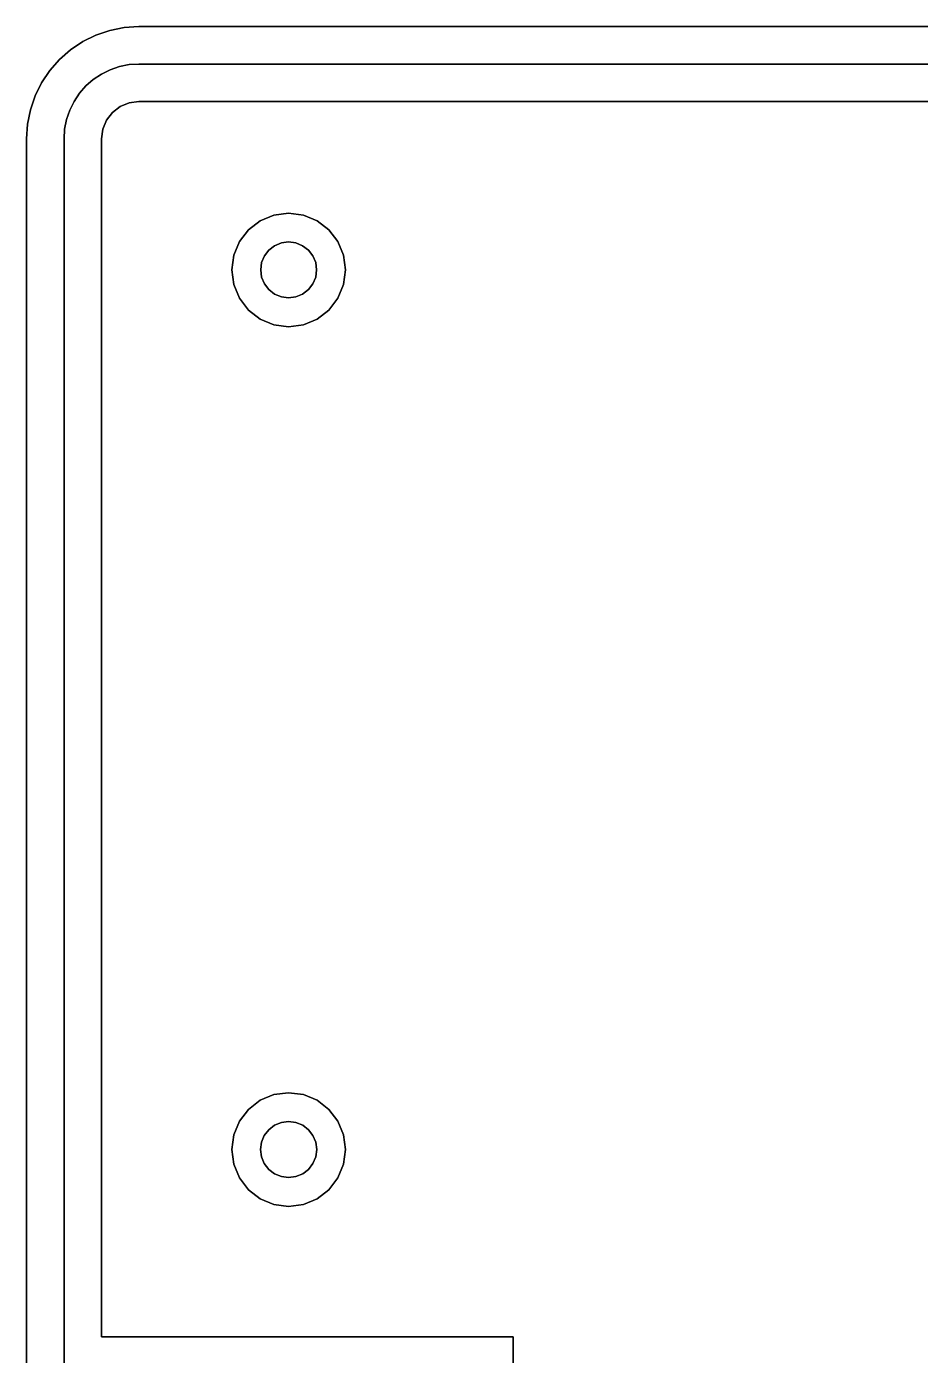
# Model space of a CAD drawing. Header units: metres. Extents: x 0 to 85, y 0 to 54.
# Drawn here: x 0 to 23.88, y 18.5 to 54 of the extents above; entities that cross this region are included whole.
import ezdxf

# ---------------------------------------------------------------- set-up
doc = ezdxf.new("R2010")
doc.units = ezdxf.units.M

msp = doc.modelspace()

# ---------------------------------------------------------------- linework, layer by layer
at = {"layer": 'Group#1'}
for points, invisible_edges in [([(2.224, 53.898, 8.5), (2.235, 52.848, 8.5), (2.608, 53.974, 8.5)], 3), ([(2.224, 53.898, 8.5), (2.608, 53.974), (2.224, 53.898)], 1), ([(2.608, 53.974), (2.224, 53.898, 8.5), (2.608, 53.974, 8.5)], 1), ([(2.224, 0.102), (2.224, 53.898), (2.608, 53.974)], 13), ([(2.224, 0.102), (2.608, 53.974), (2.608, 0.026)], 3), ([(2.608, 53.974, 8.5), (2.235, 52.848, 8.5), (2.482, 52.932, 8.5)], 13), ([(2.608, 53.974, 8.5), (2.482, 52.932, 8.5), (2.739, 52.983, 8.5)], 13), ([(2.608, 53.974, 8.5), (2.739, 52.983, 8.5), (3, 54, 8.5)], 3), ([(2.608, 53.974, 8.5), (3, 54), (2.608, 53.974)], 1), ([(3, 54), (2.608, 53.974, 8.5), (3, 54, 8.5)], 1), ([(2.608, 0.026), (2.608, 53.974), (3, 54)], 13), ([(2.608, 0.026), (3, 54), (3, 0)], 3), ([(3, 54, 8.5), (2.739, 52.983, 8.5), (3, 53, 8.5)], 13), ([(3, 54, 8.5), (3, 53, 8.5), (82, 53, 8.5)], 13), ([(3, 54, 8.5), (82, 53, 8.5), (82, 54, 8.5)], 3), ([(3, 54, 8.5), (82, 54), (3, 54)], 1), ([(82, 54), (3, 54, 8.5), (82, 54, 8.5)], 1), ([(3, 0), (3, 54), (82, 54)], 13), ([(3, 0), (82, 54), (82, 0)], 3), ([(1.5, 53.598, 8.5), (1.586, 52.414, 8.5), (1.852, 53.772, 8.5)], 3), ([(1.5, 0.402), (1.5, 53.598), (1.852, 53.772)], 13), ([(1.5, 0.402), (1.852, 53.772), (1.852, 0.228)], 3), ([(1.5, 53.598, 8.5), (1.852, 53.772), (1.5, 53.598)], 1), ([(1.852, 53.772), (1.5, 53.598, 8.5), (1.852, 53.772, 8.5)], 1), ([(1.852, 53.772, 8.5), (1.586, 52.414, 8.5), (1.782, 52.587, 8.5)], 13), ([(1.852, 53.772, 8.5), (1.782, 52.587, 8.5), (2, 52.732, 8.5)], 13), ([(1.852, 53.772, 8.5), (2, 52.732, 8.5), (2.224, 53.898, 8.5)], 3), ([(1.852, 53.772, 8.5), (2.224, 53.898), (1.852, 53.772)], 1), ([(2.224, 53.898), (1.852, 53.772, 8.5), (2.224, 53.898, 8.5)], 1), ([(1.852, 0.228), (1.852, 53.772), (2.224, 53.898)], 13), ([(1.852, 0.228), (2.224, 53.898), (2.224, 0.102)], 3), ([(2.224, 53.898, 8.5), (2, 52.732, 8.5), (2.235, 52.848, 8.5)], 13), ([(0.879, 53.121, 8.5), (1.017, 51.261, 8.5), (1.174, 53.38, 8.5)], 3), ([(0.879, 53.121, 8.5), (1.174, 53.38), (0.879, 53.121)], 1), ([(1.174, 53.38), (0.879, 53.121, 8.5), (1.174, 53.38, 8.5)], 1), ([(1.174, 0.62), (0.879, 53.121), (1.174, 53.38)], 13), ([(1.174, 53.38, 8.5), (1.017, 51.261, 8.5), (1.068, 51.518, 8.5)], 13), ([(1.174, 53.38, 8.5), (1.068, 51.518, 8.5), (1.152, 51.765, 8.5)], 13), ([(1.174, 53.38, 8.5), (1.152, 51.765, 8.5), (1.268, 52, 8.5)], 13), ([(1.174, 53.38, 8.5), (1.268, 52, 8.5), (1.5, 53.598, 8.5)], 3), ([(1.174, 0.62), (1.174, 53.38), (1.5, 53.598)], 13), ([(1.174, 0.62), (1.5, 53.598), (1.5, 0.402)], 3), ([(1.174, 53.38, 8.5), (1.5, 53.598), (1.174, 53.38)], 1), ([(1.5, 53.598), (1.174, 53.38, 8.5), (1.5, 53.598, 8.5)], 1), ([(1.5, 53.598, 8.5), (1.268, 52, 8.5), (1.413, 52.218, 8.5)], 13), ([(1.5, 53.598, 8.5), (1.413, 52.218, 8.5), (1.586, 52.414, 8.5)], 13), ([(0.62, 52.826, 8.5), (0.879, 0.879, 8.5), (0.879, 53.121, 8.5)], 3), ([(0.879, 53.121, 8.5), (0.62, 52.826), (0.62, 52.826, 8.5)], 1), ([(0.62, 52.826), (0.879, 53.121, 8.5), (0.879, 53.121)], 1), ([(0.62, 1.174), (0.62, 52.826), (0.879, 53.121)], 13), ([(0.62, 1.174), (0.879, 53.121), (0.879, 0.879)], 3), ([(0.879, 53.121, 8.5), (0.879, 0.879, 8.5), (1, 3, 8.5)], 15), ([(1.017, 51.261, 8.5), (0.879, 53.121, 8.5), (1, 51, 8.5)], 3), ([(1, 51, 8.5), (0.879, 53.121, 8.5), (1, 3, 8.5)], 3), ([(0.879, 0.879), (0.879, 53.121), (1.174, 0.62)], 3), ([(2.482, 52.932, 8.5), (2.235, 52.848, 5), (2.482, 52.932, 5)], 1), ([(2.235, 52.848, 5), (2.482, 52.932, 8.5), (2.235, 52.848, 8.5)], 1), ([(2.235, 52.848, 5), (2.293, 51.707, 5), (2.482, 52.932, 5)], 3), ([(2.482, 52.932, 5), (2.293, 51.707, 5), (2.5, 51.866, 5)], 13), ([(2.739, 52.983, 8.5), (2.482, 52.932, 5), (2.739, 52.983, 5)], 1), ([(2.482, 52.932, 5), (2.739, 52.983, 8.5), (2.482, 52.932, 8.5)], 1), ([(2.482, 52.932, 5), (2.5, 51.866, 5), (2.739, 52.983, 5)], 3), ([(2.739, 52.983, 5), (2.5, 51.866, 5), (2.741, 51.966, 5)], 13), ([(3, 53, 8.5), (2.739, 52.983, 5), (3, 53, 5)], 1), ([(2.739, 52.983, 5), (3, 53, 8.5), (2.739, 52.983, 8.5)], 1), ([(2.739, 52.983, 5), (2.741, 51.966, 5), (3, 53, 5)], 3), ([(3, 53, 5), (2.741, 51.966, 5), (3, 52, 5)], 13), ([(82, 53, 8.5), (3, 53, 5), (82, 53, 5)], 1), ([(3, 53, 5), (82, 53, 8.5), (3, 53, 8.5)], 1), ([(3, 53, 5), (3, 52, 5), (45.24, 52, 5)], 13), ([(3, 53, 5), (45.24, 52, 5), (82, 53, 5)], 3), ([(0.402, 52.5, 8.5), (0.62, 1.174, 8.5), (0.62, 52.826, 8.5)], 3), ([(0.62, 52.826, 8.5), (0.402, 52.5), (0.402, 52.5, 8.5)], 1), ([(0.402, 52.5), (0.62, 52.826, 8.5), (0.62, 52.826)], 1), ([(0.402, 1.5), (0.402, 52.5), (0.62, 52.826)], 13), ([(0.402, 1.5), (0.62, 52.826), (0.62, 1.174)], 3), ([(0.62, 52.826, 8.5), (0.62, 1.174, 8.5), (0.879, 0.879, 8.5)], 13), ([(1.782, 52.587, 8.5), (1.586, 52.414, 5), (1.782, 52.587, 5)], 1), ([(1.586, 52.414, 5), (1.782, 52.587, 8.5), (1.586, 52.414, 8.5)], 1), ([(1.586, 52.414, 5), (1.782, 1.413, 5), (1.782, 52.587, 5)], 3), ([(2, 52.732, 8.5), (1.782, 52.587, 5), (2, 52.732, 5)], 1), ([(1.782, 52.587, 5), (2, 52.732, 8.5), (1.782, 52.587, 8.5)], 1), ([(2, 51, 5), (2, 52.732, 5), (1.782, 52.587, 5)], 13), ([(1.782, 52.587, 5), (1.782, 1.413, 5), (2, 1.268, 5)], 13), ([(1.782, 52.587, 5), (2, 1.268, 5), (2, 51, 5)], 15), ([(2.235, 52.848, 8.5), (2, 52.732, 5), (2.235, 52.848, 5)], 1), ([(2, 52.732, 5), (2.235, 52.848, 8.5), (2, 52.732, 8.5)], 1), ([(2, 52.732, 5), (2.034, 51.259, 5), (2.235, 52.848, 5)], 3), ([(2, 52.732, 5), (2, 51, 5), (2.034, 51.259, 5)], 13), ([(2.235, 52.848, 5), (2.034, 51.259, 5), (2.134, 51.5, 5)], 13), ([(2.235, 52.848, 5), (2.134, 51.5, 5), (2.293, 51.707, 5)], 13), ([(0.228, 52.148, 8.5), (0.402, 1.5, 8.5), (0.402, 52.5, 8.5)], 3), ([(0.228, 1.852), (0.228, 52.148), (0.402, 52.5)], 13), ([(0.228, 1.852), (0.402, 52.5), (0.402, 1.5)], 3), ([(0.402, 52.5, 8.5), (0.228, 52.148), (0.228, 52.148, 8.5)], 1), ([(0.228, 52.148), (0.402, 52.5, 8.5), (0.402, 52.5)], 1), ([(0.402, 52.5, 8.5), (0.402, 1.5, 8.5), (0.62, 1.174, 8.5)], 13), ([(1.413, 52.218, 5), (1.268, 52, 8.5), (1.268, 52, 5)], 1), ([(1.268, 52, 8.5), (1.413, 52.218, 5), (1.413, 52.218, 8.5)], 1), ([(1.268, 52, 5), (1.413, 1.782, 5), (1.413, 52.218, 5)], 3), ([(1.586, 52.414, 5), (1.413, 52.218, 8.5), (1.413, 52.218, 5)], 1), ([(1.413, 52.218, 8.5), (1.586, 52.414, 5), (1.586, 52.414, 8.5)], 1), ([(1.413, 52.218, 5), (1.586, 1.586, 5), (1.586, 52.414, 5)], 3), ([(1.413, 52.218, 5), (1.413, 1.782, 5), (1.586, 1.586, 5)], 13), ([(1.586, 52.414, 5), (1.586, 1.586, 5), (1.782, 1.413, 5)], 13), ([(0.102, 51.776, 8.5), (0.228, 1.852, 8.5), (0.228, 52.148, 8.5)], 3), ([(0.228, 52.148, 8.5), (0.102, 51.776), (0.102, 51.776, 8.5)], 1), ([(0.102, 51.776), (0.228, 52.148, 8.5), (0.228, 52.148)], 1), ([(0.102, 2.224), (0.102, 51.776), (0.228, 52.148)], 13), ([(0.102, 2.224), (0.228, 52.148), (0.228, 1.852)], 3), ([(0.228, 52.148, 8.5), (0.228, 1.852, 8.5), (0.402, 1.5, 8.5)], 13), ([(1.268, 52, 5), (1.152, 51.765, 8.5), (1.152, 51.765, 5)], 1), ([(1.152, 51.765, 8.5), (1.268, 52, 5), (1.268, 52, 8.5)], 1), ([(1.152, 51.765, 5), (1.268, 2, 5), (1.268, 52, 5)], 3), ([(1.268, 52, 5), (1.268, 2, 5), (1.413, 1.782, 5)], 13), ([(2.293, 51.707, 1), (5.481, 24, 1), (2.5, 51.866, 1)], 3), ([(2.5, 51.866, 5), (2.293, 51.707, 1), (2.5, 51.866, 1)], 1), ([(2.293, 51.707, 1), (2.5, 51.866, 5), (2.293, 51.707, 5)], 1), ([(2.5, 51.866, 1), (5.481, 24, 1), (2.741, 51.966, 1)], 3), ([(2.741, 51.966, 5), (2.5, 51.866, 1), (2.741, 51.966, 1)], 1), ([(2.5, 51.866, 1), (2.741, 51.966, 5), (2.5, 51.866, 5)], 1), ([(2.741, 51.966, 1), (5.481, 24, 1), (3, 52, 1)], 3), ([(3, 52, 5), (2.741, 51.966, 1), (3, 52, 1)], 1), ([(2.741, 51.966, 1), (3, 52, 5), (2.741, 51.966, 5)], 1), ([(3, 52, 1), (7, 49.017, 1), (45.24, 52, 1)], 3), ([(7, 49.017, 1), (3, 52, 1), (6.607, 48.965, 1)], 3), ([(6.607, 48.965, 1), (3, 52, 1), (6.241, 48.814, 1)], 3), ([(6.241, 48.814, 1), (3, 52, 1), (5.927, 48.573, 1)], 3), ([(5.927, 48.573, 1), (3, 52, 1), (5.686, 48.258, 1)], 3), ([(5.686, 48.258, 1), (3, 52, 1), (5.535, 47.893, 1)], 3), ([(5.535, 47.893, 1), (3, 52, 1), (5.483, 47.5, 1)], 3), ([(5.483, 47.5, 1), (3, 52, 1), (5.481, 24, 1)], 15), ([(45.24, 52, 5), (3, 52, 1), (45.24, 52, 1)], 1), ([(3, 52, 1), (45.24, 52, 5), (3, 52, 5)], 1), ([(45.24, 52, 1), (7, 49.017, 1), (7.393, 48.965, 1)], 13), ([(45.24, 52, 1), (7.393, 48.965, 1), (7.758, 48.814, 1)], 13), ([(45.24, 52, 1), (7.758, 48.814, 1), (8.073, 48.573, 1)], 13), ([(45.24, 52, 1), (8.073, 48.573, 1), (8.314, 48.258, 1)], 13), ([(45.24, 52, 1), (8.314, 48.258, 1), (8.465, 47.893, 1)], 13), ([(45.24, 52, 1), (8.465, 47.893, 1), (8.517, 47.5, 1)], 13), ([(45.24, 52, 1), (8.517, 47.5, 1), (30.112, 48.949, 1)], 15), ([(0.026, 51.392, 8.5), (0.102, 2.224, 8.5), (0.102, 51.776, 8.5)], 3), ([(0.102, 51.776, 8.5), (0.026, 51.392), (0.026, 51.392, 8.5)], 1), ([(0.026, 51.392), (0.102, 51.776, 8.5), (0.102, 51.776)], 1), ([(0.026, 2.608), (0.026, 51.392), (0.102, 51.776)], 13), ([(0.026, 2.608), (0.102, 51.776), (0.102, 2.224)], 3), ([(0.102, 51.776, 8.5), (0.102, 2.224, 8.5), (0.228, 1.852, 8.5)], 13), ([(1.068, 51.518, 5), (1.017, 51.261, 8.5), (1.017, 51.261, 5)], 1), ([(1.017, 51.261, 8.5), (1.068, 51.518, 5), (1.068, 51.518, 8.5)], 1), ([(1.017, 51.261, 5), (1.068, 2.482, 5), (1.068, 51.518, 5)], 3), ([(1.152, 51.765, 5), (1.068, 51.518, 8.5), (1.068, 51.518, 5)], 1), ([(1.068, 51.518, 8.5), (1.152, 51.765, 5), (1.152, 51.765, 8.5)], 1), ([(1.068, 51.518, 5), (1.152, 2.235, 5), (1.152, 51.765, 5)], 3), ([(1.068, 51.518, 5), (1.068, 2.482, 5), (1.152, 2.235, 5)], 13), ([(1.152, 51.765, 5), (1.152, 2.235, 5), (1.268, 2, 5)], 13), ([(2.034, 51.259, 1), (5.481, 24, 1), (2.134, 51.5, 1)], 3), ([(2.134, 51.5, 1), (2.034, 51.259, 5), (2.034, 51.259, 1)], 1), ([(2.034, 51.259, 5), (2.134, 51.5, 1), (2.134, 51.5, 5)], 1), ([(2.134, 51.5, 1), (5.481, 24, 1), (2.293, 51.707, 1)], 3), ([(2.293, 51.707, 1), (2.134, 51.5, 5), (2.134, 51.5, 1)], 1), ([(2.134, 51.5, 5), (2.293, 51.707, 1), (2.293, 51.707, 5)], 1), ([(0, 51, 8.5), (0.026, 2.608, 8.5), (0.026, 51.392, 8.5)], 3), ([(0.026, 51.392), (0, 3), (0, 51)], 1), ([(0, 3), (0.026, 51.392), (0.026, 2.608)], 3), ([(0.026, 51.392, 8.5), (0, 51), (0, 51, 8.5)], 1), ([(0, 51), (0.026, 51.392, 8.5), (0.026, 51.392)], 1), ([(0.026, 51.392, 8.5), (0.026, 2.608, 8.5), (0.102, 2.224, 8.5)], 13), ([(1.017, 51.261, 5), (1, 51, 8.5), (1, 51, 5)], 1), ([(1, 51, 8.5), (1.017, 51.261, 5), (1.017, 51.261, 8.5)], 1), ([(1, 51, 5), (1.017, 2.739, 5), (1.017, 51.261, 5)], 3), ([(1.017, 51.261, 5), (1.017, 2.739, 5), (1.068, 2.482, 5)], 13), ([(2, 19, 1), (2.034, 51.259, 1), (2, 51, 1)], 1), ([(2.034, 51.259, 1), (2, 19, 1), (5.481, 24, 1)], 15), ([(2.034, 51.259, 1), (2, 51, 5), (2, 51, 1)], 1), ([(2, 51, 5), (2.034, 51.259, 1), (2.034, 51.259, 5)], 1), ([(0.026, 2.608, 8.5), (0, 51, 8.5), (0, 3, 8.5)], 1), ([(0, 51, 8.5), (0, 3), (0, 3, 8.5)], 1), ([(0, 3), (0, 51, 8.5), (0, 51)], 1), ([(1, 51, 5), (1, 3, 8.5), (1, 3, 5)], 1), ([(1, 3, 8.5), (1, 51, 5), (1, 51, 8.5)], 1), ([(1.017, 2.739, 5), (1, 51, 5), (1, 3, 5)], 1), ([(2, 51, 1), (2, 19, 5), (2, 19, 1)], 1), ([(2, 19, 5), (2, 51, 1), (2, 51, 5)], 1), ([(2, 51, 5), (2, 1.268, 5), (2, 18, 5)], 15), ([(2, 51, 5), (2, 18, 5), (2, 19, 5)], 3), ([(6.607, 48.965, 3.5), (6.626, 48.147, 3.5), (7, 49.017, 3.5)], 3), ([(6.607, 48.965, 3.5), (7, 49.017, 1), (6.607, 48.965, 1)], 1), ([(7, 49.017, 1), (6.607, 48.965, 3.5), (7, 49.017, 3.5)], 1), ([(7, 49.017, 3.5), (6.626, 48.147, 3.5), (6.807, 48.222, 3.5)], 13), ([(7, 49.017, 3.5), (6.807, 48.222, 3.5), (7, 48.247, 3.5)], 13), ([(7, 49.017, 3.5), (7, 48.247, 3.5), (7.193, 48.222, 3.5)], 13), ([(7, 49.017, 3.5), (7.193, 48.222, 3.5), (7.393, 48.965, 3.5)], 3), ([(7, 49.017, 3.5), (7.393, 48.965, 1), (7, 49.017, 1)], 1), ([(7.393, 48.965, 1), (7, 49.017, 3.5), (7.393, 48.965, 3.5)], 1), ([(5.927, 48.573, 3.5), (5.927, 46.427, 3.5), (6.241, 48.814, 3.5)], 3), ([(6.241, 48.814, 3.5), (5.927, 46.427, 3.5), (6.241, 46.186, 3.5)], 13), ([(5.927, 48.573, 3.5), (6.241, 48.814, 1), (5.927, 48.573, 1)], 1), ([(6.241, 48.814, 1), (5.927, 48.573, 3.5), (6.241, 48.814, 3.5)], 1), ([(6.241, 48.814, 3.5), (6.278, 47.693, 3.5), (6.607, 48.965, 3.5)], 3), ([(6.241, 48.814, 3.5), (6.607, 48.965, 1), (6.241, 48.814, 1)], 1), ([(6.607, 48.965, 1), (6.241, 48.814, 3.5), (6.607, 48.965, 3.5)], 1), ([(6.241, 48.814, 3.5), (6.241, 46.186, 3.5), (6.253, 47.5, 3.5)], 15), ([(6.241, 48.814, 3.5), (6.253, 47.5, 3.5), (6.278, 47.693, 3.5)], 13), ([(6.607, 48.965, 3.5), (6.278, 47.693, 3.5), (6.353, 47.873, 3.5)], 13), ([(6.607, 48.965, 3.5), (6.353, 47.873, 3.5), (6.472, 48.028, 3.5)], 13), ([(6.607, 48.965, 3.5), (6.472, 48.028, 3.5), (6.626, 48.147, 3.5)], 13), ([(7.393, 48.965, 3.5), (7.193, 48.222, 3.5), (7.373, 48.147, 3.5)], 13), ([(7.393, 48.965, 3.5), (7.373, 48.147, 3.5), (7.528, 48.028, 3.5)], 13), ([(7.393, 48.965, 3.5), (7.528, 48.028, 3.5), (7.758, 48.814, 3.5)], 3), ([(7.393, 48.965, 3.5), (7.758, 48.814, 1), (7.393, 48.965, 1)], 1), ([(7.758, 48.814, 1), (7.393, 48.965, 3.5), (7.758, 48.814, 3.5)], 1), ([(7.758, 48.814, 3.5), (7.528, 48.028, 3.5), (7.647, 47.873, 3.5)], 13), ([(7.758, 48.814, 3.5), (7.647, 47.873, 3.5), (7.722, 47.693, 3.5)], 13), ([(7.758, 48.814, 3.5), (7.722, 47.693, 3.5), (7.747, 47.5, 3.5)], 13), ([(7.747, 47.5, 3.5), (7.758, 46.186, 3.5), (7.758, 48.814, 3.5)], 15), ([(7.758, 48.814, 3.5), (7.758, 46.186, 3.5), (8.073, 48.573, 3.5)], 3), ([(7.758, 48.814, 3.5), (8.073, 48.573, 1), (7.758, 48.814, 1)], 1), ([(8.073, 48.573, 1), (7.758, 48.814, 3.5), (8.073, 48.573, 3.5)], 1), ([(30.112, 48.949, 1), (8.517, 47.5, 1), (29.75, 48.799, 1)], 3), ([(29.75, 48.799, 1), (8.517, 47.5, 1), (29.439, 48.561, 1)], 3), ([(5.686, 48.258, 3.5), (5.927, 46.427, 3.5), (5.927, 48.573, 3.5)], 3), ([(5.927, 48.573, 3.5), (5.686, 48.258, 1), (5.686, 48.258, 3.5)], 1), ([(5.686, 48.258, 1), (5.927, 48.573, 3.5), (5.927, 48.573, 1)], 1), ([(8.073, 48.573, 3.5), (7.758, 46.186, 3.5), (8.073, 46.427, 3.5)], 13), ([(8.073, 48.573, 3.5), (8.073, 46.427, 3.5), (8.314, 46.741, 3.5)], 13), ([(8.073, 48.573, 3.5), (8.314, 46.741, 3.5), (8.314, 48.258, 3.5)], 3), ([(8.073, 48.573, 1), (8.314, 48.258, 3.5), (8.314, 48.258, 1)], 1), ([(8.314, 48.258, 3.5), (8.073, 48.573, 1), (8.073, 48.573, 3.5)], 1), ([(29.439, 48.561, 1), (8.517, 47.5, 1), (8.519, 24, 1)], 15), ([(29.439, 48.561, 1), (8.519, 24, 1), (29.201, 48.25, 1)], 3), ([(5.535, 47.893, 3.5), (5.686, 46.741, 3.5), (5.686, 48.258, 3.5)], 3), ([(5.686, 48.258, 3.5), (5.535, 47.893, 1), (5.535, 47.893, 3.5)], 1), ([(5.535, 47.893, 1), (5.686, 48.258, 3.5), (5.686, 48.258, 1)], 1), ([(5.686, 48.258, 3.5), (5.686, 46.741, 3.5), (5.927, 46.427, 3.5)], 13), ([(6.353, 47.873, 7), (6.472, 46.972, 7), (6.472, 48.028, 7)], 3), ([(6.472, 48.028, 7), (6.353, 47.873, 3.5), (6.353, 47.873, 7)], 1), ([(6.353, 47.873, 3.5), (6.472, 48.028, 7), (6.472, 48.028, 3.5)], 1), ([(6.472, 48.028, 7), (6.626, 46.853, 7), (6.626, 48.147, 7)], 3), ([(6.472, 48.028, 7), (6.626, 48.147, 3.5), (6.472, 48.028, 3.5)], 1), ([(6.626, 48.147, 3.5), (6.472, 48.028, 7), (6.626, 48.147, 7)], 1), ([(6.472, 48.028, 7), (6.472, 46.972, 7), (6.626, 46.853, 7)], 13), ([(6.626, 48.147, 7), (6.807, 46.778, 7), (6.807, 48.222, 7)], 3), ([(6.626, 48.147, 7), (6.807, 48.222, 3.5), (6.626, 48.147, 3.5)], 1), ([(6.807, 48.222, 3.5), (6.626, 48.147, 7), (6.807, 48.222, 7)], 1), ([(6.626, 48.147, 7), (6.626, 46.853, 7), (6.807, 46.778, 7)], 13), ([(6.807, 48.222, 7), (7, 46.753, 7), (7, 48.247, 7)], 3), ([(6.807, 48.222, 7), (7, 48.247, 3.5), (6.807, 48.222, 3.5)], 1), ([(7, 48.247, 3.5), (6.807, 48.222, 7), (7, 48.247, 7)], 1), ([(6.807, 48.222, 7), (6.807, 46.778, 7), (7, 46.753, 7)], 13), ([(7, 48.247, 7), (7, 46.753, 7), (7.193, 46.778, 7)], 13), ([(7, 48.247, 7), (7.193, 46.778, 7), (7.193, 48.222, 7)], 3), ([(7, 48.247, 7), (7.193, 48.222, 3.5), (7, 48.247, 3.5)], 1), ([(7.193, 48.222, 3.5), (7, 48.247, 7), (7.193, 48.222, 7)], 1), ([(7.193, 48.222, 7), (7.193, 46.778, 7), (7.373, 46.853, 7)], 13), ([(7.193, 48.222, 7), (7.373, 46.853, 7), (7.373, 48.147, 7)], 3), ([(7.193, 48.222, 7), (7.373, 48.147, 3.5), (7.193, 48.222, 3.5)], 1), ([(7.373, 48.147, 3.5), (7.193, 48.222, 7), (7.373, 48.147, 7)], 1), ([(7.373, 48.147, 7), (7.373, 46.853, 7), (7.528, 46.972, 7)], 13), ([(7.373, 48.147, 7), (7.528, 46.972, 7), (7.528, 48.028, 7)], 3), ([(7.373, 48.147, 7), (7.528, 48.028, 3.5), (7.373, 48.147, 3.5)], 1), ([(7.528, 48.028, 3.5), (7.373, 48.147, 7), (7.528, 48.028, 7)], 1), ([(7.528, 48.028, 7), (7.528, 46.972, 7), (7.647, 47.126, 7)], 13), ([(7.528, 48.028, 7), (7.647, 47.126, 7), (7.647, 47.873, 7)], 3), ([(7.528, 48.028, 3.5), (7.647, 47.873, 7), (7.647, 47.873, 3.5)], 1), ([(7.647, 47.873, 7), (7.528, 48.028, 3.5), (7.528, 48.028, 7)], 1), ([(8.314, 48.258, 3.5), (8.314, 46.741, 3.5), (8.465, 47.107, 3.5)], 13), ([(8.314, 48.258, 3.5), (8.465, 47.107, 3.5), (8.465, 47.893, 3.5)], 3), ([(8.314, 48.258, 1), (8.465, 47.893, 3.5), (8.465, 47.893, 1)], 1), ([(8.465, 47.893, 3.5), (8.314, 48.258, 1), (8.314, 48.258, 3.5)], 1), ([(29.201, 48.25, 1), (8.519, 24, 1), (13, 19, 1)], 15), ([(29.201, 48.25, 1), (13, 19, 1), (29.051, 47.888, 1)], 3), ([(5.535, 47.107, 3.5), (5.535, 47.893, 3.5), (5.483, 47.5, 3.5)], 1), ([(5.535, 47.893, 3.5), (5.483, 47.5, 1), (5.483, 47.5, 3.5)], 1), ([(5.483, 47.5, 1), (5.535, 47.893, 3.5), (5.535, 47.893, 1)], 1), ([(5.535, 47.893, 3.5), (5.535, 47.107, 3.5), (5.686, 46.741, 3.5)], 13), ([(6.278, 47.307, 7), (6.278, 47.693, 7), (6.253, 47.5, 7)], 1), ([(6.278, 47.693, 7), (6.253, 47.5, 3.5), (6.253, 47.5, 7)], 1), ([(6.253, 47.5, 3.5), (6.278, 47.693, 7), (6.278, 47.693, 3.5)], 1), ([(6.278, 47.693, 7), (6.353, 47.126, 7), (6.353, 47.873, 7)], 3), ([(6.353, 47.873, 7), (6.278, 47.693, 3.5), (6.278, 47.693, 7)], 1), ([(6.278, 47.693, 3.5), (6.353, 47.873, 7), (6.353, 47.873, 3.5)], 1), ([(6.278, 47.693, 7), (6.278, 47.307, 7), (6.353, 47.126, 7)], 13), ([(6.353, 47.873, 7), (6.353, 47.126, 7), (6.472, 46.972, 7)], 13), ([(7.647, 47.873, 7), (7.647, 47.126, 7), (7.722, 47.307, 7)], 13), ([(7.647, 47.873, 7), (7.722, 47.307, 7), (7.722, 47.693, 7)], 3), ([(7.647, 47.873, 3.5), (7.722, 47.693, 7), (7.722, 47.693, 3.5)], 1), ([(7.722, 47.693, 7), (7.647, 47.873, 3.5), (7.647, 47.873, 7)], 1), ([(7.722, 47.693, 7), (7.722, 47.307, 7), (7.747, 47.5, 7)], 1), ([(7.722, 47.693, 3.5), (7.747, 47.5, 7), (7.747, 47.5, 3.5)], 1), ([(7.747, 47.5, 7), (7.722, 47.693, 3.5), (7.722, 47.693, 7)], 1), ([(8.465, 47.893, 3.5), (8.465, 47.107, 3.5), (8.517, 47.5, 3.5)], 1), ([(8.465, 47.893, 1), (8.517, 47.5, 3.5), (8.517, 47.5, 1)], 1), ([(8.517, 47.5, 3.5), (8.465, 47.893, 1), (8.465, 47.893, 3.5)], 1), ([(29.051, 47.888, 1), (13, 19, 1), (24.5, 19, 1)], 15), ([(5.533, 24.393, 1), (5.483, 47.5, 1), (5.481, 24, 1)], 3), ([(5.483, 47.5, 3.5), (5.535, 47.107, 1), (5.535, 47.107, 3.5)], 1), ([(5.535, 47.107, 1), (5.483, 47.5, 3.5), (5.483, 47.5, 1)], 1), ([(5.483, 47.5, 1), (5.533, 24.393, 1), (5.535, 47.107, 1)], 3), ([(6.241, 46.186, 3.5), (6.278, 47.307, 3.5), (6.253, 47.5, 3.5)], 13), ([(6.278, 47.307, 3.5), (6.241, 46.186, 3.5), (6.607, 46.035, 3.5)], 13), ([(6.253, 47.5, 7), (6.278, 47.307, 3.5), (6.278, 47.307, 7)], 1), ([(6.278, 47.307, 3.5), (6.253, 47.5, 7), (6.253, 47.5, 3.5)], 1), ([(6.278, 47.307, 3.5), (6.607, 46.035, 3.5), (6.353, 47.126, 3.5)], 3), ([(6.278, 47.307, 7), (6.353, 47.126, 3.5), (6.353, 47.126, 7)], 1), ([(6.353, 47.126, 3.5), (6.278, 47.307, 7), (6.278, 47.307, 3.5)], 1), ([(7.647, 47.126, 3.5), (7.758, 46.186, 3.5), (7.722, 47.307, 3.5)], 3), ([(7.722, 47.307, 3.5), (7.647, 47.126, 7), (7.647, 47.126, 3.5)], 1), ([(7.647, 47.126, 7), (7.722, 47.307, 3.5), (7.722, 47.307, 7)], 1), ([(7.722, 47.307, 3.5), (7.758, 46.186, 3.5), (7.747, 47.5, 3.5)], 3), ([(7.747, 47.5, 3.5), (7.722, 47.307, 7), (7.722, 47.307, 3.5)], 1), ([(7.722, 47.307, 7), (7.747, 47.5, 3.5), (7.747, 47.5, 7)], 1), ([(8.465, 47.107, 1), (8.467, 24.393, 1), (8.517, 47.5, 1)], 3), ([(8.517, 47.5, 1), (8.465, 47.107, 3.5), (8.465, 47.107, 1)], 1), ([(8.465, 47.107, 3.5), (8.517, 47.5, 1), (8.517, 47.5, 3.5)], 1), ([(8.517, 47.5, 1), (8.467, 24.393, 1), (8.519, 24, 1)], 13), ([(5.535, 47.107, 1), (5.533, 24.393, 1), (5.685, 24.759, 1)], 13), ([(5.535, 47.107, 3.5), (5.686, 46.741, 1), (5.686, 46.741, 3.5)], 1), ([(5.686, 46.741, 1), (5.535, 47.107, 3.5), (5.535, 47.107, 1)], 1), ([(5.535, 47.107, 1), (5.685, 24.759, 1), (5.686, 46.741, 1)], 3), ([(6.353, 47.126, 3.5), (6.607, 46.035, 3.5), (6.472, 46.972, 3.5)], 3), ([(6.353, 47.126, 7), (6.472, 46.972, 3.5), (6.472, 46.972, 7)], 1), ([(6.472, 46.972, 3.5), (6.353, 47.126, 7), (6.353, 47.126, 3.5)], 1), ([(6.472, 46.972, 3.5), (6.607, 46.035, 3.5), (6.626, 46.853, 3.5)], 3), ([(6.626, 46.853, 7), (6.472, 46.972, 3.5), (6.626, 46.853, 3.5)], 1), ([(6.472, 46.972, 3.5), (6.626, 46.853, 7), (6.472, 46.972, 7)], 1), ([(7.373, 46.853, 3.5), (7.393, 46.035, 3.5), (7.528, 46.972, 3.5)], 3), ([(7.528, 46.972, 7), (7.373, 46.853, 3.5), (7.528, 46.972, 3.5)], 1), ([(7.373, 46.853, 3.5), (7.528, 46.972, 7), (7.373, 46.853, 7)], 1), ([(7.528, 46.972, 3.5), (7.393, 46.035, 3.5), (7.758, 46.186, 3.5)], 13), ([(7.528, 46.972, 3.5), (7.758, 46.186, 3.5), (7.647, 47.126, 3.5)], 3), ([(7.647, 47.126, 3.5), (7.528, 46.972, 7), (7.528, 46.972, 3.5)], 1), ([(7.528, 46.972, 7), (7.647, 47.126, 3.5), (7.647, 47.126, 7)], 1), ([(8.314, 46.741, 1), (8.315, 24.759, 1), (8.465, 47.107, 1)], 3), ([(8.465, 47.107, 1), (8.314, 46.741, 3.5), (8.314, 46.741, 1)], 1), ([(8.314, 46.741, 3.5), (8.465, 47.107, 1), (8.465, 47.107, 3.5)], 1), ([(8.465, 47.107, 1), (8.315, 24.759, 1), (8.467, 24.393, 1)], 13), ([(5.686, 46.741, 1), (5.685, 24.759, 1), (5.926, 25.074, 1)], 13), ([(5.686, 46.741, 3.5), (5.927, 46.427, 1), (5.927, 46.427, 3.5)], 1), ([(5.927, 46.427, 1), (5.686, 46.741, 3.5), (5.686, 46.741, 1)], 1), ([(5.686, 46.741, 1), (5.926, 25.074, 1), (5.927, 46.427, 1)], 3), ([(6.626, 46.853, 3.5), (6.607, 46.035, 3.5), (7, 45.983, 3.5)], 13), ([(6.626, 46.853, 3.5), (7, 45.983, 3.5), (6.807, 46.778, 3.5)], 3), ([(6.807, 46.778, 7), (6.626, 46.853, 3.5), (6.807, 46.778, 3.5)], 1), ([(6.626, 46.853, 3.5), (6.807, 46.778, 7), (6.626, 46.853, 7)], 1), ([(6.807, 46.778, 3.5), (7, 45.983, 3.5), (7, 46.753, 3.5)], 3), ([(7, 46.753, 7), (6.807, 46.778, 3.5), (7, 46.753, 3.5)], 1), ([(6.807, 46.778, 3.5), (7, 46.753, 7), (6.807, 46.778, 7)], 1), ([(7, 46.753, 3.5), (7.393, 46.035, 3.5), (7.193, 46.778, 3.5)], 3), ([(7.193, 46.778, 7), (7, 46.753, 3.5), (7.193, 46.778, 3.5)], 1), ([(7, 46.753, 3.5), (7.193, 46.778, 7), (7, 46.753, 7)], 1), ([(7, 46.753, 3.5), (7, 45.983, 3.5), (7.393, 46.035, 3.5)], 13), ([(7.193, 46.778, 3.5), (7.393, 46.035, 3.5), (7.373, 46.853, 3.5)], 3), ([(7.373, 46.853, 7), (7.193, 46.778, 3.5), (7.373, 46.853, 3.5)], 1), ([(7.193, 46.778, 3.5), (7.373, 46.853, 7), (7.193, 46.778, 7)], 1), ([(8.314, 46.741, 1), (8.073, 46.427, 3.5), (8.073, 46.427, 1)], 1), ([(8.073, 46.427, 3.5), (8.314, 46.741, 1), (8.314, 46.741, 3.5)], 1), ([(8.073, 46.427, 1), (8.074, 25.074, 1), (8.314, 46.741, 1)], 3), ([(8.314, 46.741, 1), (8.074, 25.074, 1), (8.315, 24.759, 1)], 13), ([(5.927, 46.427, 1), (5.926, 25.074, 1), (6.24, 25.315, 1)], 13), ([(6.241, 46.186, 3.5), (5.927, 46.427, 1), (6.241, 46.186, 1)], 1), ([(5.927, 46.427, 1), (6.241, 46.186, 3.5), (5.927, 46.427, 3.5)], 1), ([(5.927, 46.427, 1), (6.24, 25.315, 1), (6.241, 46.186, 1)], 3), ([(6.241, 46.186, 1), (6.24, 25.315, 1), (6.607, 25.467, 1)], 13), ([(6.607, 46.035, 3.5), (6.241, 46.186, 1), (6.607, 46.035, 1)], 1), ([(6.241, 46.186, 1), (6.607, 46.035, 3.5), (6.241, 46.186, 3.5)], 1), ([(6.241, 46.186, 1), (6.607, 25.467, 1), (6.607, 46.035, 1)], 3), ([(7.758, 46.186, 3.5), (7.393, 46.035, 1), (7.758, 46.186, 1)], 1), ([(7.393, 46.035, 1), (7.758, 46.186, 3.5), (7.393, 46.035, 3.5)], 1), ([(7.393, 46.035, 1), (7.393, 25.467, 1), (7.758, 46.186, 1)], 3), ([(7.758, 46.186, 1), (7.393, 25.467, 1), (7.759, 25.315, 1)], 13), ([(8.073, 46.427, 3.5), (7.758, 46.186, 1), (8.073, 46.427, 1)], 1), ([(7.758, 46.186, 1), (8.073, 46.427, 3.5), (7.758, 46.186, 3.5)], 1), ([(7.758, 46.186, 1), (7.759, 25.315, 1), (8.073, 46.427, 1)], 3), ([(8.073, 46.427, 1), (7.759, 25.315, 1), (8.074, 25.074, 1)], 13), ([(7, 45.983, 3.5), (6.607, 46.035, 1), (7, 45.983, 1)], 1), ([(6.607, 46.035, 1), (7, 45.983, 3.5), (6.607, 46.035, 3.5)], 1), ([(6.607, 46.035, 1), (6.607, 25.467, 1), (7, 25.519, 1)], 13), ([(6.607, 46.035, 1), (7, 25.519, 1), (7, 45.983, 1)], 3), ([(7.393, 46.035, 3.5), (7, 45.983, 1), (7.393, 46.035, 1)], 1), ([(7, 45.983, 1), (7.393, 46.035, 3.5), (7, 45.983, 3.5)], 1), ([(7, 45.983, 1), (7.393, 25.467, 1), (7.393, 46.035, 1)], 3), ([(7, 45.983, 1), (7, 25.519, 1), (7.393, 25.467, 1)], 13), ([(5.926, 25.074, 3.5), (6.24, 25.315, 1), (5.926, 25.074, 1)], 1), ([(6.24, 25.315, 1), (5.926, 25.074, 3.5), (6.24, 25.315, 3.5)], 1), ([(5.926, 25.074, 3.5), (5.926, 22.926, 3.5), (6.24, 25.315, 3.5)], 3), ([(6.24, 25.315, 3.5), (5.926, 22.926, 3.5), (6.24, 22.685, 3.5)], 13), ([(6.24, 25.315, 3.5), (6.276, 24.194, 3.5), (6.607, 25.467, 3.5)], 3), ([(6.24, 25.315, 3.5), (6.607, 25.467, 1), (6.24, 25.315, 1)], 1), ([(6.607, 25.467, 1), (6.24, 25.315, 3.5), (6.607, 25.467, 3.5)], 1), ([(6.24, 25.315, 3.5), (6.24, 22.685, 3.5), (6.25, 24, 3.5)], 15), ([(6.24, 25.315, 3.5), (6.25, 24, 3.5), (6.276, 24.194, 3.5)], 13), ([(6.607, 25.467, 3.5), (6.276, 24.194, 3.5), (6.35, 24.375, 3.5)], 13), ([(6.607, 25.467, 3.5), (6.35, 24.375, 3.5), (6.47, 24.53, 3.5)], 13), ([(6.607, 25.467, 3.5), (6.47, 24.53, 3.5), (6.625, 24.65, 3.5)], 13), ([(6.607, 25.467, 3.5), (7, 25.519, 1), (6.607, 25.467, 1)], 1), ([(7, 25.519, 1), (6.607, 25.467, 3.5), (7, 25.519, 3.5)], 1), ([(6.607, 25.467, 3.5), (6.625, 24.65, 3.5), (7, 25.519, 3.5)], 3), ([(7, 25.519, 3.5), (6.625, 24.65, 3.5), (6.806, 24.724, 3.5)], 13), ([(7, 25.519, 3.5), (6.806, 24.724, 3.5), (7, 24.75, 3.5)], 13), ([(7, 25.519, 3.5), (7.393, 25.467, 1), (7, 25.519, 1)], 1), ([(7.393, 25.467, 1), (7, 25.519, 3.5), (7.393, 25.467, 3.5)], 1), ([(7, 25.519, 3.5), (7, 24.75, 3.5), (7.194, 24.724, 3.5)], 13), ([(7, 25.519, 3.5), (7.194, 24.724, 3.5), (7.393, 25.467, 3.5)], 3), ([(7.393, 25.467, 3.5), (7.194, 24.724, 3.5), (7.375, 24.65, 3.5)], 13), ([(7.393, 25.467, 3.5), (7.375, 24.65, 3.5), (7.53, 24.53, 3.5)], 13), ([(7.393, 25.467, 3.5), (7.759, 25.315, 1), (7.393, 25.467, 1)], 1), ([(7.759, 25.315, 1), (7.393, 25.467, 3.5), (7.759, 25.315, 3.5)], 1), ([(7.393, 25.467, 3.5), (7.53, 24.53, 3.5), (7.759, 25.315, 3.5)], 3), ([(7.759, 25.315, 3.5), (7.53, 24.53, 3.5), (7.65, 24.375, 3.5)], 13), ([(7.759, 25.315, 3.5), (7.65, 24.375, 3.5), (7.724, 24.194, 3.5)], 13), ([(7.759, 25.315, 3.5), (7.724, 24.194, 3.5), (7.75, 24, 3.5)], 13), ([(7.759, 25.315, 3.5), (7.75, 24, 3.5), (7.759, 22.685, 3.5)], 15), ([(7.759, 25.315, 3.5), (8.074, 25.074, 1), (7.759, 25.315, 1)], 1), ([(8.074, 25.074, 1), (7.759, 25.315, 3.5), (8.074, 25.074, 3.5)], 1), ([(7.759, 25.315, 3.5), (7.759, 22.685, 3.5), (8.074, 22.926, 3.5)], 13), ([(7.759, 25.315, 3.5), (8.074, 22.926, 3.5), (8.074, 25.074, 3.5)], 3), ([(5.926, 25.074, 3.5), (5.685, 24.759, 1), (5.685, 24.759, 3.5)], 1), ([(5.685, 24.759, 1), (5.926, 25.074, 3.5), (5.926, 25.074, 1)], 1), ([(5.685, 24.759, 3.5), (5.685, 23.24, 3.5), (5.926, 25.074, 3.5)], 3), ([(5.926, 25.074, 3.5), (5.685, 23.24, 3.5), (5.926, 22.926, 3.5)], 13), ([(8.074, 25.074, 1), (8.315, 24.759, 3.5), (8.315, 24.759, 1)], 1), ([(8.315, 24.759, 3.5), (8.074, 25.074, 1), (8.074, 25.074, 3.5)], 1), ([(8.074, 25.074, 3.5), (8.074, 22.926, 3.5), (8.315, 23.24, 3.5)], 13), ([(8.074, 25.074, 3.5), (8.315, 23.24, 3.5), (8.315, 24.759, 3.5)], 3), ([(5.685, 24.759, 3.5), (5.533, 24.393, 1), (5.533, 24.393, 3.5)], 1), ([(5.533, 24.393, 1), (5.685, 24.759, 3.5), (5.685, 24.759, 1)], 1), ([(5.533, 24.393, 3.5), (5.533, 23.607, 3.5), (5.685, 24.759, 3.5)], 3), ([(5.685, 24.759, 3.5), (5.533, 23.607, 3.5), (5.685, 23.24, 3.5)], 13), ([(6.35, 24.375, 7), (6.47, 23.47, 7), (6.47, 24.53, 7)], 3), ([(6.47, 24.53, 7), (6.35, 24.375, 3.5), (6.35, 24.375, 7)], 1), ([(6.35, 24.375, 3.5), (6.47, 24.53, 7), (6.47, 24.53, 3.5)], 1), ([(6.47, 24.53, 7), (6.625, 23.35, 7), (6.625, 24.65, 7)], 3), ([(6.47, 24.53, 7), (6.625, 24.65, 3.5), (6.47, 24.53, 3.5)], 1), ([(6.625, 24.65, 3.5), (6.47, 24.53, 7), (6.625, 24.65, 7)], 1), ([(6.47, 24.53, 7), (6.47, 23.47, 7), (6.625, 23.35, 7)], 13), ([(6.625, 24.65, 7), (6.625, 23.35, 7), (6.806, 24.724, 7)], 3), ([(6.806, 24.724, 7), (6.625, 23.35, 7), (6.806, 23.276, 7)], 13), ([(6.625, 24.65, 7), (6.806, 24.724, 3.5), (6.625, 24.65, 3.5)], 1), ([(6.806, 24.724, 3.5), (6.625, 24.65, 7), (6.806, 24.724, 7)], 1), ([(6.806, 24.724, 7), (7, 23.25, 7), (7, 24.75, 7)], 3), ([(6.806, 24.724, 7), (7, 24.75, 3.5), (6.806, 24.724, 3.5)], 1), ([(7, 24.75, 3.5), (6.806, 24.724, 7), (7, 24.75, 7)], 1), ([(6.806, 24.724, 7), (6.806, 23.276, 7), (7, 23.25, 7)], 13), ([(7, 24.75, 7), (7, 23.25, 7), (7.194, 23.276, 7)], 13), ([(7, 24.75, 7), (7.194, 23.276, 7), (7.194, 24.724, 7)], 3), ([(7, 24.75, 7), (7.194, 24.724, 3.5), (7, 24.75, 3.5)], 1), ([(7.194, 24.724, 3.5), (7, 24.75, 7), (7.194, 24.724, 7)], 1), ([(7.194, 24.724, 7), (7.194, 23.276, 7), (7.375, 23.35, 7)], 13), ([(7.194, 24.724, 7), (7.375, 23.35, 7), (7.375, 24.65, 7)], 3), ([(7.194, 24.724, 7), (7.375, 24.65, 3.5), (7.194, 24.724, 3.5)], 1), ([(7.375, 24.65, 3.5), (7.194, 24.724, 7), (7.375, 24.65, 7)], 1), ([(7.375, 24.65, 7), (7.375, 23.35, 7), (7.53, 24.53, 7)], 3), ([(7.375, 24.65, 7), (7.53, 24.53, 3.5), (7.375, 24.65, 3.5)], 1), ([(7.53, 24.53, 3.5), (7.375, 24.65, 7), (7.53, 24.53, 7)], 1), ([(7.53, 24.53, 7), (7.375, 23.35, 7), (7.53, 23.47, 7)], 13), ([(7.53, 24.53, 7), (7.53, 23.47, 7), (7.65, 23.625, 7)], 13), ([(7.53, 24.53, 7), (7.65, 23.625, 7), (7.65, 24.375, 7)], 3), ([(7.53, 24.53, 3.5), (7.65, 24.375, 7), (7.65, 24.375, 3.5)], 1), ([(7.65, 24.375, 7), (7.53, 24.53, 3.5), (7.53, 24.53, 7)], 1), ([(8.315, 24.759, 1), (8.467, 24.393, 3.5), (8.467, 24.393, 1)], 1), ([(8.467, 24.393, 3.5), (8.315, 24.759, 1), (8.315, 24.759, 3.5)], 1), ([(8.315, 24.759, 3.5), (8.315, 23.24, 3.5), (8.467, 23.607, 3.5)], 13), ([(8.315, 24.759, 3.5), (8.467, 23.607, 3.5), (8.467, 24.393, 3.5)], 3), ([(5.533, 24.393, 3.5), (5.481, 24, 1), (5.481, 24, 3.5)], 1), ([(5.481, 24, 1), (5.533, 24.393, 3.5), (5.533, 24.393, 1)], 1), ([(5.533, 23.607, 3.5), (5.533, 24.393, 3.5), (5.481, 24, 3.5)], 1), ([(6.276, 23.806, 7), (6.276, 24.194, 7), (6.25, 24, 7)], 1), ([(6.276, 24.194, 7), (6.25, 24, 3.5), (6.25, 24, 7)], 1), ([(6.25, 24, 3.5), (6.276, 24.194, 7), (6.276, 24.194, 3.5)], 1), ([(6.35, 24.375, 7), (6.276, 24.194, 3.5), (6.276, 24.194, 7)], 1), ([(6.276, 24.194, 3.5), (6.35, 24.375, 7), (6.35, 24.375, 3.5)], 1), ([(6.276, 24.194, 7), (6.35, 23.625, 7), (6.35, 24.375, 7)], 3), ([(6.276, 24.194, 7), (6.276, 23.806, 7), (6.35, 23.625, 7)], 13), ([(6.35, 24.375, 7), (6.35, 23.625, 7), (6.47, 23.47, 7)], 13), ([(7.65, 24.375, 7), (7.65, 23.625, 7), (7.724, 23.806, 7)], 13), ([(7.65, 24.375, 7), (7.724, 23.806, 7), (7.724, 24.194, 7)], 3), ([(7.65, 24.375, 3.5), (7.724, 24.194, 7), (7.724, 24.194, 3.5)], 1), ([(7.724, 24.194, 7), (7.65, 24.375, 3.5), (7.65, 24.375, 7)], 1), ([(7.724, 24.194, 7), (7.724, 23.806, 7), (7.75, 24, 7)], 1), ([(7.724, 24.194, 3.5), (7.75, 24, 7), (7.75, 24, 3.5)], 1), ([(7.75, 24, 7), (7.724, 24.194, 3.5), (7.724, 24.194, 7)], 1), ([(8.467, 24.393, 1), (8.519, 24, 3.5), (8.519, 24, 1)], 1), ([(8.519, 24, 3.5), (8.467, 24.393, 1), (8.467, 24.393, 3.5)], 1), ([(8.467, 24.393, 3.5), (8.467, 23.607, 3.5), (8.519, 24, 3.5)], 1), ([(5.481, 24, 1), (2, 19, 1), (5.533, 23.607, 1)], 3), ([(5.481, 24, 3.5), (5.533, 23.607, 1), (5.533, 23.607, 3.5)], 1), ([(5.533, 23.607, 1), (5.481, 24, 3.5), (5.481, 24, 1)], 1), ([(6.24, 22.685, 3.5), (6.276, 23.806, 3.5), (6.25, 24, 3.5)], 13), ([(6.276, 23.806, 3.5), (6.24, 22.685, 3.5), (6.607, 22.533, 3.5)], 13), ([(6.25, 24, 7), (6.276, 23.806, 3.5), (6.276, 23.806, 7)], 1), ([(6.276, 23.806, 3.5), (6.25, 24, 7), (6.25, 24, 3.5)], 1), ([(6.276, 23.806, 3.5), (6.607, 22.533, 3.5), (6.35, 23.625, 3.5)], 3), ([(6.276, 23.806, 7), (6.35, 23.625, 3.5), (6.35, 23.625, 7)], 1), ([(6.35, 23.625, 3.5), (6.276, 23.806, 7), (6.276, 23.806, 3.5)], 1), ([(7.65, 23.625, 3.5), (7.759, 22.685, 3.5), (7.724, 23.806, 3.5)], 3), ([(7.724, 23.806, 3.5), (7.65, 23.625, 7), (7.65, 23.625, 3.5)], 1), ([(7.65, 23.625, 7), (7.724, 23.806, 3.5), (7.724, 23.806, 7)], 1), ([(7.724, 23.806, 3.5), (7.759, 22.685, 3.5), (7.75, 24, 3.5)], 3), ([(7.75, 24, 3.5), (7.724, 23.806, 7), (7.724, 23.806, 3.5)], 1), ([(7.724, 23.806, 7), (7.75, 24, 3.5), (7.75, 24, 7)], 1), ([(8.519, 24, 1), (8.467, 23.607, 3.5), (8.467, 23.607, 1)], 1), ([(8.467, 23.607, 3.5), (8.519, 24, 1), (8.519, 24, 3.5)], 1), ([(8.467, 23.607, 1), (13, 19, 1), (8.519, 24, 1)], 3), ([(5.533, 23.607, 1), (2, 19, 1), (5.685, 23.24, 1)], 3), ([(5.533, 23.607, 3.5), (5.685, 23.24, 1), (5.685, 23.24, 3.5)], 1), ([(5.685, 23.24, 1), (5.533, 23.607, 3.5), (5.533, 23.607, 1)], 1), ([(6.35, 23.625, 7), (6.47, 23.47, 3.5), (6.47, 23.47, 7)], 1), ([(6.47, 23.47, 3.5), (6.35, 23.625, 7), (6.35, 23.625, 3.5)], 1), ([(6.35, 23.625, 3.5), (6.607, 22.533, 3.5), (6.47, 23.47, 3.5)], 3), ([(6.47, 23.47, 3.5), (6.607, 22.533, 3.5), (6.625, 23.35, 3.5)], 3), ([(6.625, 23.35, 7), (6.47, 23.47, 3.5), (6.625, 23.35, 3.5)], 1), ([(6.47, 23.47, 3.5), (6.625, 23.35, 7), (6.47, 23.47, 7)], 1), ([(7.375, 23.35, 3.5), (7.393, 22.533, 3.5), (7.53, 23.47, 3.5)], 3), ([(7.53, 23.47, 7), (7.375, 23.35, 3.5), (7.53, 23.47, 3.5)], 1), ([(7.375, 23.35, 3.5), (7.53, 23.47, 7), (7.375, 23.35, 7)], 1), ([(7.53, 23.47, 3.5), (7.393, 22.533, 3.5), (7.759, 22.685, 3.5)], 13), ([(7.53, 23.47, 3.5), (7.759, 22.685, 3.5), (7.65, 23.625, 3.5)], 3), ([(7.65, 23.625, 3.5), (7.53, 23.47, 7), (7.53, 23.47, 3.5)], 1), ([(7.53, 23.47, 7), (7.65, 23.625, 3.5), (7.65, 23.625, 7)], 1), ([(8.467, 23.607, 1), (8.315, 23.24, 3.5), (8.315, 23.24, 1)], 1), ([(8.315, 23.24, 3.5), (8.467, 23.607, 1), (8.467, 23.607, 3.5)], 1), ([(8.315, 23.24, 1), (13, 19, 1), (8.467, 23.607, 1)], 3), ([(5.685, 23.24, 1), (2, 19, 1), (5.926, 22.926, 1)], 3), ([(5.685, 23.24, 3.5), (5.926, 22.926, 1), (5.926, 22.926, 3.5)], 1), ([(5.926, 22.926, 1), (5.685, 23.24, 3.5), (5.685, 23.24, 1)], 1), ([(6.625, 23.35, 3.5), (6.607, 22.533, 3.5), (7, 22.481, 3.5)], 13), ([(6.625, 23.35, 3.5), (7, 22.481, 3.5), (6.806, 23.276, 3.5)], 3), ([(6.806, 23.276, 7), (6.625, 23.35, 3.5), (6.806, 23.276, 3.5)], 1), ([(6.625, 23.35, 3.5), (6.806, 23.276, 7), (6.625, 23.35, 7)], 1), ([(6.806, 23.276, 3.5), (7, 22.481, 3.5), (7, 23.25, 3.5)], 3), ([(7, 23.25, 7), (6.806, 23.276, 3.5), (7, 23.25, 3.5)], 1), ([(6.806, 23.276, 3.5), (7, 23.25, 7), (6.806, 23.276, 7)], 1), ([(7, 23.25, 3.5), (7.393, 22.533, 3.5), (7.194, 23.276, 3.5)], 3), ([(7.194, 23.276, 7), (7, 23.25, 3.5), (7.194, 23.276, 3.5)], 1), ([(7, 23.25, 3.5), (7.194, 23.276, 7), (7, 23.25, 7)], 1), ([(7, 23.25, 3.5), (7, 22.481, 3.5), (7.393, 22.533, 3.5)], 13), ([(7.194, 23.276, 3.5), (7.393, 22.533, 3.5), (7.375, 23.35, 3.5)], 3), ([(7.375, 23.35, 7), (7.194, 23.276, 3.5), (7.375, 23.35, 3.5)], 1), ([(7.194, 23.276, 3.5), (7.375, 23.35, 7), (7.194, 23.276, 7)], 1), ([(8.315, 23.24, 1), (8.074, 22.926, 3.5), (8.074, 22.926, 1)], 1), ([(8.074, 22.926, 3.5), (8.315, 23.24, 1), (8.315, 23.24, 3.5)], 1), ([(8.074, 22.926, 1), (13, 19, 1), (8.315, 23.24, 1)], 3), ([(5.926, 22.926, 1), (2, 19, 1), (6.24, 22.685, 1)], 3), ([(6.24, 22.685, 3.5), (5.926, 22.926, 1), (6.24, 22.685, 1)], 1), ([(5.926, 22.926, 1), (6.24, 22.685, 3.5), (5.926, 22.926, 3.5)], 1), ([(8.074, 22.926, 3.5), (7.759, 22.685, 1), (8.074, 22.926, 1)], 1), ([(7.759, 22.685, 1), (8.074, 22.926, 3.5), (7.759, 22.685, 3.5)], 1), ([(7.759, 22.685, 1), (13, 19, 1), (8.074, 22.926, 1)], 3), ([(6.24, 22.685, 1), (2, 19, 1), (13, 19, 1)], 13), ([(6.607, 22.533, 3.5), (6.24, 22.685, 1), (6.607, 22.533, 1)], 1), ([(6.24, 22.685, 1), (6.607, 22.533, 3.5), (6.24, 22.685, 3.5)], 1), ([(6.24, 22.685, 1), (13, 19, 1), (6.607, 22.533, 1)], 3), ([(7, 22.481, 3.5), (6.607, 22.533, 1), (7, 22.481, 1)], 1), ([(6.607, 22.533, 1), (7, 22.481, 3.5), (6.607, 22.533, 3.5)], 1), ([(6.607, 22.533, 1), (13, 19, 1), (7, 22.481, 1)], 3), ([(7.393, 22.533, 3.5), (7, 22.481, 1), (7.393, 22.533, 1)], 1), ([(7, 22.481, 1), (7.393, 22.533, 3.5), (7, 22.481, 3.5)], 1), ([(7, 22.481, 1), (13, 19, 1), (7.393, 22.533, 1)], 3), ([(7.759, 22.685, 3.5), (7.393, 22.533, 1), (7.759, 22.685, 1)], 1), ([(7.393, 22.533, 1), (7.759, 22.685, 3.5), (7.393, 22.533, 3.5)], 1), ([(7.393, 22.533, 1), (13, 19, 1), (7.759, 22.685, 1)], 3), ([(2, 19, 1), (13, 19, 5), (13, 19, 1)], 1), ([(13, 19, 5), (2, 19, 1), (2, 19, 5)], 1), ([(2, 19, 5), (2, 18, 5), (13, 18, 5)], 13), ([(2, 19, 5), (13, 18, 5), (13, 19, 5)], 1), ([(13, 19, 1), (13, 18, 5), (13, 18, 1)], 1), ([(13, 18, 5), (13, 19, 1), (13, 19, 5)], 1), ([(13, 18, 1), (24.5, 8, 1), (13, 19, 1)], 3), ([(24.5, 19, 1), (13, 19, 1), (24.5, 8, 1)], 15)]:
    msp.add_3dface(points, dxfattribs=dict(at, invisible_edges=invisible_edges))

doc.saveas('drawing.dxf')
